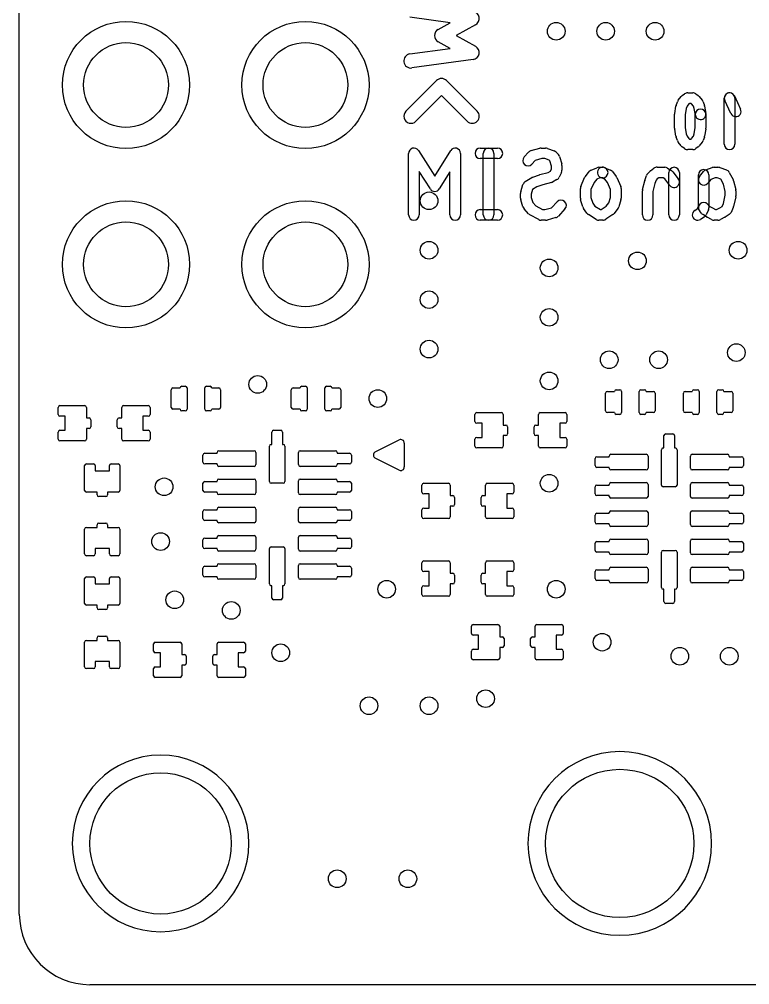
# Model space of a CAD drawing. Extents: x 0 to 45, y 0 to 50.
# Drawn here: x 0 to 10.34, y 0 to 13.67 of the extents above; entities that cross this region are included whole.
import ezdxf

# ---------------------------------------------------------------- set-up
doc = ezdxf.new("R2010")
doc.units = 0
for name, color, linetype in [('HOLE_1-6', 7, 'CONTINUOUS'), ('OUTLINE', 7, 'CONTINUOUS'), ('Resist-B', 7, 'CONTINUOUS'), ('Symbol-B', 7, 'CONTINUOUS')]:
    doc.layers.add(name, color=color, linetype=linetype)

msp = doc.modelspace()

# ---------------------------------------------------------------- linework, layer by layer
at = {"layer": 'HOLE_1-6'}
for centre, radius in [((7.6, 13.5), 0.125), ((8.3, 13.5), 0.125), ((9, 13.5), 0.125), ((1.51, 12.74), 0.6), ((4.05, 12.74), 0.6), ((5.8, 11.1), 0.125), ((1.51, 10.2), 0.6), ((4.05, 10.2), 0.6), ((5.8, 10.4), 0.125), ((10.175, 10.4), 0.125), ((7.5, 10.15), 0.125), ((8.75, 10.25), 0.125), ((5.8, 9.7), 0.125), ((7.5, 9.45), 0.125), ((5.8, 9), 0.125), ((10.15, 8.95), 0.125), ((8.35, 8.85), 0.125), ((9.05, 8.85), 0.125), ((3.375, 8.5), 0.125), ((7.5, 8.55), 0.125), ((5.075, 8.3), 0.125), ((2.05, 7.05), 0.125), ((7.5, 7.1), 0.125), ((2, 6.275), 0.125), ((5.2, 5.6), 0.125), ((7.6, 5.6), 0.125), ((2.2, 5.45), 0.125), ((3, 5.3), 0.125), ((8.25, 4.85), 0.125), ((3.7, 4.7), 0.125), ((9.35, 4.65), 0.125), ((10.05, 4.65), 0.125), ((6.6, 4.05), 0.125), ((4.95, 3.95), 0.125), ((5.8, 3.95), 0.125), ((8.5, 2), 1.05), ((2, 2), 1), ((4.5, 1.5), 0.125), ((5.5, 1.5), 0.125)]:
    msp.add_circle(centre, radius, dxfattribs=at)
at = {"layer": 'OUTLINE'}
for p, q in [((0, 1), (0, 49)), ((44, 0), (1, 0))]:
    msp.add_line(p, q, dxfattribs=at)
msp.add_arc((1, 1), 1, 180, -90, dxfattribs=at)
at = {"layer": 'Resist-B'}
for p, q in [((2.15, 8.175), (2.15, 8.425)), ((2.175, 8.45), (2.275, 8.45)), ((2.3, 8.475), (2.35, 8.475)), ((2.375, 8.45), (2.375, 8.15)), ((2.625, 8.15), (2.625, 8.45)), ((2.65, 8.475), (2.7, 8.475)), ((2.725, 8.45), (2.825, 8.45)), ((2.85, 8.425), (2.85, 8.175)), ((3.85, 8.175), (3.85, 8.425)), ((3.875, 8.45), (3.975, 8.45)), ((4, 8.475), (4.05, 8.475)), ((4.075, 8.45), (4.075, 8.15)), ((4.325, 8.15), (4.325, 8.45)), ((4.35, 8.475), (4.4, 8.475)), ((4.425, 8.45), (4.525, 8.45)), ((4.55, 8.425), (4.55, 8.175)), ((8.3, 8.125), (8.3, 8.375)), ((8.325, 8.4), (8.425, 8.4)), ((8.45, 8.425), (8.5, 8.425)), ((8.525, 8.4), (8.525, 8.1)), ((8.775, 8.1), (8.775, 8.4)), ((8.8, 8.425), (8.85, 8.425)), ((8.875, 8.4), (8.975, 8.4)), ((9, 8.375), (9, 8.125)), ((9.4, 8.125), (9.4, 8.375)), ((9.425, 8.4), (9.525, 8.4)), ((9.55, 8.425), (9.6, 8.425)), ((9.625, 8.4), (9.625, 8.1)), ((9.875, 8.1), (9.875, 8.4)), ((9.9, 8.425), (9.95, 8.425)), ((9.975, 8.4), (10.075, 8.4)), ((10.1, 8.375), (10.1, 8.125)), ((0.55, 8.075), (0.55, 8.175)), ((0.575, 8.2), (0.925, 8.2)), ((0.95, 8.175), (0.95, 8.025)), ((1.45, 8.025), (1.45, 8.175)), ((1.475, 8.2), (1.825, 8.2)), ((1.85, 8.175), (1.85, 8.075)), ((2.275, 8.15), (2.175, 8.15)), ((2.35, 8.125), (2.3, 8.125)), ((2.7, 8.125), (2.65, 8.125)), ((2.825, 8.15), (2.725, 8.15)), ((3.975, 8.15), (3.875, 8.15)), ((4.05, 8.125), (4, 8.125)), ((4.4, 8.125), (4.35, 8.125)), ((4.525, 8.15), (4.425, 8.15)), ((6.45, 7.975), (6.45, 8.075)), ((6.475, 8.1), (6.825, 8.1)), ((6.85, 8.075), (6.85, 7.925)), ((7.35, 7.925), (7.35, 8.075)), ((7.375, 8.1), (7.725, 8.1)), ((7.75, 8.075), (7.75, 7.975)), ((8.425, 8.1), (8.325, 8.1)), ((8.5, 8.075), (8.45, 8.075)), ((8.85, 8.075), (8.8, 8.075)), ((8.975, 8.1), (8.875, 8.1)), ((9.525, 8.1), (9.425, 8.1)), ((9.6, 8.075), (9.55, 8.075)), ((9.95, 8.075), (9.9, 8.075)), ((10.075, 8.1), (9.975, 8.1)), ((0.65, 8.05), (0.575, 8.05)), ((0.65, 7.85), (0.65, 8.05)), ((0.95, 8.025), (0.9875, 8.025)), ((1.0125, 8), (1.0125, 7.9)), ((1.3875, 7.9), (1.3875, 8)), ((1.4125, 8.025), (1.45, 8.025)), ((1.825, 8.05), (1.75, 8.05)), ((1.75, 8.05), (1.75, 7.85)), ((6.55, 7.95), (6.475, 7.95)), ((6.55, 7.75), (6.55, 7.95)), ((7.725, 7.95), (7.65, 7.95)), ((7.65, 7.95), (7.65, 7.75)), ((0.55, 7.725), (0.55, 7.825)), ((0.575, 7.85), (0.65, 7.85)), ((0.9875, 7.875), (0.95, 7.875)), ((0.95, 7.875), (0.95, 7.725)), ((1.45, 7.875), (1.4125, 7.875)), ((1.45, 7.725), (1.45, 7.875)), ((1.75, 7.85), (1.825, 7.85)), ((1.85, 7.825), (1.85, 7.725)), ((3.575, 7.65), (3.575, 7.825)), ((3.6, 7.85), (3.7, 7.85)), ((3.725, 7.825), (3.725, 7.65)), ((6.85, 7.925), (6.8875, 7.925)), ((6.9125, 7.9), (6.9125, 7.8)), ((7.2875, 7.8), (7.2875, 7.9)), ((7.3125, 7.925), (7.35, 7.925)), ((9.15, 7.8), (9.25, 7.8)), ((0.925, 7.7), (0.575, 7.7)), ((1.825, 7.7), (1.475, 7.7)), ((6.45, 7.625), (6.45, 7.725)), ((6.475, 7.75), (6.55, 7.75)), ((6.8875, 7.775), (6.85, 7.775)), ((6.85, 7.775), (6.85, 7.625)), ((7.35, 7.775), (7.3125, 7.775)), ((7.35, 7.625), (7.35, 7.775)), ((7.65, 7.75), (7.725, 7.75)), ((7.75, 7.725), (7.75, 7.625)), ((9.125, 7.6), (9.125, 7.775)), ((9.275, 7.775), (9.275, 7.6)), ((2.625, 7.525), (2.8, 7.525)), ((2.8, 7.525), (2.8, 7.535)), ((2.825, 7.56), (3.325, 7.56)), ((3.35, 7.535), (3.35, 7.365)), ((3.54, 7.125), (3.54, 7.625)), ((3.565, 7.65), (3.575, 7.65)), ((3.725, 7.65), (3.735, 7.65)), ((3.76, 7.625), (3.76, 7.125)), ((3.95, 7.365), (3.95, 7.535)), ((3.975, 7.56), (4.475, 7.56)), ((4.5, 7.535), (4.5, 7.525)), ((4.5, 7.525), (4.675, 7.525)), ((6.825, 7.6), (6.475, 7.6)), ((7.725, 7.6), (7.375, 7.6)), ((9.09, 7.075), (9.09, 7.575)), ((9.115, 7.6), (9.125, 7.6)), ((9.275, 7.6), (9.285, 7.6)), ((9.31, 7.575), (9.31, 7.075)), ((2.6, 7.4), (2.6, 7.5)), ((4.7, 7.5), (4.7, 7.4)), ((8.15, 7.35), (8.15, 7.45)), ((8.175, 7.475), (8.35, 7.475)), ((8.35, 7.475), (8.35, 7.485)), ((8.375, 7.51), (8.875, 7.51)), ((8.9, 7.485), (8.9, 7.315)), ((9.5, 7.315), (9.5, 7.485)), ((9.525, 7.51), (10.025, 7.51)), ((10.05, 7.485), (10.05, 7.475)), ((10.05, 7.475), (10.225, 7.475)), ((10.25, 7.45), (10.25, 7.35)), ((0.925, 7), (0.925, 7.35)), ((0.95, 7.375), (1.05, 7.375)), ((1.075, 7.35), (1.075, 7.275)), ((1.075, 7.275), (1.275, 7.275)), ((1.275, 7.275), (1.275, 7.35)), ((1.3, 7.375), (1.4, 7.375)), ((1.425, 7.35), (1.425, 7)), ((2.8, 7.375), (2.625, 7.375)), ((2.8, 7.365), (2.8, 7.375)), ((3.325, 7.34), (2.825, 7.34)), ((4.475, 7.34), (3.975, 7.34)), ((4.675, 7.375), (4.5, 7.375)), ((4.5, 7.375), (4.5, 7.365)), ((8.35, 7.325), (8.175, 7.325)), ((8.35, 7.315), (8.35, 7.325)), ((8.875, 7.29), (8.375, 7.29)), ((10.025, 7.29), (9.525, 7.29)), ((10.225, 7.325), (10.05, 7.325)), ((10.05, 7.325), (10.05, 7.315)), ((2.625, 7.125), (2.8, 7.125)), ((2.8, 7.125), (2.8, 7.135)), ((2.825, 7.16), (3.325, 7.16)), ((3.35, 7.135), (3.35, 6.965)), ((3.95, 6.965), (3.95, 7.135)), ((3.975, 7.16), (4.475, 7.16)), ((4.5, 7.135), (4.5, 7.125)), ((4.5, 7.125), (4.675, 7.125)), ((8.375, 7.11), (8.875, 7.11)), ((9.525, 7.11), (10.025, 7.11)), ((1.1, 6.975), (0.95, 6.975)), ((1.1, 6.9375), (1.1, 6.975)), ((1.25, 6.975), (1.25, 6.9375)), ((1.4, 6.975), (1.25, 6.975)), ((2.6, 7), (2.6, 7.1)), ((2.8, 6.975), (2.625, 6.975)), ((2.8, 6.965), (2.8, 6.975)), ((3.735, 7.1), (3.565, 7.1)), ((4.675, 6.975), (4.5, 6.975)), ((4.5, 6.975), (4.5, 6.965)), ((4.7, 7.1), (4.7, 7)), ((5.7, 6.975), (5.7, 7.075)), ((5.725, 7.1), (6.075, 7.1)), ((6.1, 7.075), (6.1, 6.925)), ((6.6, 6.925), (6.6, 7.075)), ((6.625, 7.1), (6.975, 7.1)), ((7, 7.075), (7, 6.975)), ((8.15, 6.95), (8.15, 7.05)), ((8.175, 7.075), (8.35, 7.075)), ((8.35, 7.075), (8.35, 7.085)), ((8.9, 7.085), (8.9, 6.915)), ((9.285, 7.05), (9.115, 7.05)), ((9.5, 6.915), (9.5, 7.085)), ((10.05, 7.085), (10.05, 7.075)), ((10.05, 7.075), (10.225, 7.075)), ((10.25, 7.05), (10.25, 6.95)), ((1.225, 6.9125), (1.125, 6.9125)), ((3.325, 6.94), (2.825, 6.94)), ((4.475, 6.94), (3.975, 6.94)), ((5.8, 6.95), (5.725, 6.95)), ((5.8, 6.75), (5.8, 6.95)), ((6.1, 6.925), (6.1375, 6.925)), ((6.1625, 6.9), (6.1625, 6.8)), ((6.5375, 6.8), (6.5375, 6.9)), ((6.5625, 6.925), (6.6, 6.925)), ((6.975, 6.95), (6.9, 6.95)), ((6.9, 6.95), (6.9, 6.75)), ((8.35, 6.925), (8.175, 6.925)), ((8.35, 6.915), (8.35, 6.925)), ((8.875, 6.89), (8.375, 6.89)), ((10.025, 6.89), (9.525, 6.89)), ((10.225, 6.925), (10.05, 6.925)), ((10.05, 6.925), (10.05, 6.915)), ((2.6, 6.6), (2.6, 6.7)), ((2.625, 6.725), (2.8, 6.725)), ((2.8, 6.725), (2.8, 6.735)), ((2.825, 6.76), (3.325, 6.76)), ((3.35, 6.735), (3.35, 6.565)), ((3.95, 6.565), (3.95, 6.735)), ((3.975, 6.76), (4.475, 6.76)), ((4.5, 6.735), (4.5, 6.725)), ((4.5, 6.725), (4.675, 6.725)), ((4.7, 6.7), (4.7, 6.6)), ((5.7, 6.625), (5.7, 6.725)), ((5.725, 6.75), (5.8, 6.75)), ((6.1375, 6.775), (6.1, 6.775)), ((6.1, 6.775), (6.1, 6.625)), ((6.6, 6.775), (6.5625, 6.775)), ((6.6, 6.625), (6.6, 6.775)), ((6.9, 6.75), (6.975, 6.75)), ((7, 6.725), (7, 6.625)), ((8.375, 6.71), (8.875, 6.71)), ((9.525, 6.71), (10.025, 6.71)), ((2.8, 6.575), (2.625, 6.575)), ((2.8, 6.565), (2.8, 6.575)), ((4.675, 6.575), (4.5, 6.575)), ((4.5, 6.575), (4.5, 6.565)), ((6.075, 6.6), (5.725, 6.6)), ((6.975, 6.6), (6.625, 6.6)), ((8.15, 6.55), (8.15, 6.65)), ((8.175, 6.675), (8.35, 6.675)), ((8.35, 6.675), (8.35, 6.685)), ((8.9, 6.685), (8.9, 6.515)), ((9.5, 6.515), (9.5, 6.685)), ((10.05, 6.685), (10.05, 6.675)), ((10.05, 6.675), (10.225, 6.675)), ((10.25, 6.65), (10.25, 6.55)), ((0.925, 6.1), (0.925, 6.45)), ((0.95, 6.475), (1.1, 6.475)), ((1.1, 6.475), (1.1, 6.5125)), ((1.125, 6.5375), (1.225, 6.5375)), ((1.25, 6.5125), (1.25, 6.475)), ((1.25, 6.475), (1.4, 6.475)), ((1.425, 6.45), (1.425, 6.1)), ((3.325, 6.54), (2.825, 6.54)), ((4.475, 6.54), (3.975, 6.54)), ((8.35, 6.525), (8.175, 6.525)), ((8.35, 6.515), (8.35, 6.525)), ((8.875, 6.49), (8.375, 6.49)), ((10.025, 6.49), (9.525, 6.49)), ((10.225, 6.525), (10.05, 6.525)), ((10.05, 6.525), (10.05, 6.515)), ((2.6, 6.2), (2.6, 6.3)), ((2.625, 6.325), (2.8, 6.325)), ((2.8, 6.325), (2.8, 6.335)), ((2.825, 6.36), (3.325, 6.36)), ((3.35, 6.335), (3.35, 6.165)), ((3.95, 6.165), (3.95, 6.335)), ((3.975, 6.36), (4.475, 6.36)), ((4.5, 6.335), (4.5, 6.325)), ((4.5, 6.325), (4.675, 6.325)), ((4.7, 6.3), (4.7, 6.2)), ((8.375, 6.31), (8.875, 6.31)), ((9.525, 6.31), (10.025, 6.31)), ((1.275, 6.175), (1.075, 6.175)), ((1.075, 6.175), (1.075, 6.1)), ((1.275, 6.1), (1.275, 6.175)), ((2.8, 6.175), (2.625, 6.175)), ((2.8, 6.165), (2.8, 6.175)), ((3.54, 5.675), (3.54, 6.175)), ((3.565, 6.2), (3.735, 6.2)), ((3.76, 6.175), (3.76, 5.675)), ((4.675, 6.175), (4.5, 6.175)), ((4.5, 6.175), (4.5, 6.165)), ((8.15, 6.15), (8.15, 6.25)), ((8.175, 6.275), (8.35, 6.275)), ((8.35, 6.275), (8.35, 6.285)), ((8.9, 6.285), (8.9, 6.115)), ((9.5, 6.115), (9.5, 6.285)), ((10.05, 6.285), (10.05, 6.275)), ((10.05, 6.275), (10.225, 6.275)), ((10.25, 6.25), (10.25, 6.15)), ((1.05, 6.075), (0.95, 6.075)), ((1.4, 6.075), (1.3, 6.075)), ((3.325, 6.14), (2.825, 6.14)), ((4.475, 6.14), (3.975, 6.14)), ((8.35, 6.125), (8.175, 6.125)), ((8.35, 6.115), (8.35, 6.125)), ((8.875, 6.09), (8.375, 6.09)), ((9.09, 5.625), (9.09, 6.125)), ((9.115, 6.15), (9.285, 6.15)), ((9.31, 6.125), (9.31, 5.625)), ((10.025, 6.09), (9.525, 6.09)), ((10.225, 6.125), (10.05, 6.125)), ((10.05, 6.125), (10.05, 6.115)), ((2.6, 5.8), (2.6, 5.9)), ((2.625, 5.925), (2.8, 5.925)), ((2.8, 5.925), (2.8, 5.935)), ((2.825, 5.96), (3.325, 5.96)), ((3.35, 5.935), (3.35, 5.765)), ((3.95, 5.765), (3.95, 5.935)), ((3.975, 5.96), (4.475, 5.96)), ((4.5, 5.935), (4.5, 5.925)), ((4.5, 5.925), (4.675, 5.925)), ((4.7, 5.9), (4.7, 5.8)), ((5.7, 5.875), (5.7, 5.975)), ((5.725, 6), (6.075, 6)), ((6.1, 5.975), (6.1, 5.825)), ((6.6, 5.825), (6.6, 5.975)), ((6.625, 6), (6.975, 6)), ((7, 5.975), (7, 5.875)), ((8.35, 5.875), (8.35, 5.885)), ((8.375, 5.91), (8.875, 5.91)), ((8.9, 5.885), (8.9, 5.715)), ((9.5, 5.715), (9.5, 5.885)), ((9.525, 5.91), (10.025, 5.91)), ((10.05, 5.885), (10.05, 5.875)), ((0.925, 5.4), (0.925, 5.75)), ((0.95, 5.775), (1.05, 5.775)), ((1.075, 5.75), (1.075, 5.675)), ((1.275, 5.675), (1.275, 5.75)), ((1.3, 5.775), (1.4, 5.775)), ((1.425, 5.75), (1.425, 5.4)), ((2.8, 5.775), (2.625, 5.775)), ((2.8, 5.765), (2.8, 5.775)), ((4.675, 5.775), (4.5, 5.775)), ((4.5, 5.775), (4.5, 5.765)), ((5.8, 5.85), (5.725, 5.85)), ((5.8, 5.65), (5.8, 5.85)), ((6.1, 5.825), (6.1375, 5.825)), ((6.1625, 5.8), (6.1625, 5.7)), ((6.5375, 5.7), (6.5375, 5.8)), ((6.5625, 5.825), (6.6, 5.825)), ((6.975, 5.85), (6.9, 5.85)), ((6.9, 5.85), (6.9, 5.65)), ((8.15, 5.75), (8.15, 5.85)), ((8.175, 5.875), (8.35, 5.875)), ((10.05, 5.875), (10.225, 5.875)), ((10.25, 5.85), (10.25, 5.75)), ((1.075, 5.675), (1.275, 5.675)), ((3.325, 5.74), (2.825, 5.74)), ((3.575, 5.65), (3.565, 5.65)), ((3.575, 5.475), (3.575, 5.65)), ((3.725, 5.65), (3.725, 5.475)), ((3.735, 5.65), (3.725, 5.65)), ((4.475, 5.74), (3.975, 5.74)), ((5.7, 5.525), (5.7, 5.625)), ((5.725, 5.65), (5.8, 5.65)), ((6.1375, 5.675), (6.1, 5.675)), ((6.1, 5.675), (6.1, 5.525)), ((6.6, 5.675), (6.5625, 5.675)), ((6.6, 5.525), (6.6, 5.675)), ((6.9, 5.65), (6.975, 5.65)), ((7, 5.625), (7, 5.525)), ((8.35, 5.725), (8.175, 5.725)), ((8.35, 5.715), (8.35, 5.725)), ((8.875, 5.69), (8.375, 5.69)), ((10.025, 5.69), (9.525, 5.69)), ((10.225, 5.725), (10.05, 5.725)), ((10.05, 5.725), (10.05, 5.715)), ((6.075, 5.5), (5.725, 5.5)), ((6.975, 5.5), (6.625, 5.5)), ((9.125, 5.6), (9.115, 5.6)), ((9.125, 5.425), (9.125, 5.6)), ((9.275, 5.6), (9.275, 5.425)), ((9.285, 5.6), (9.275, 5.6)), ((1.1, 5.375), (0.95, 5.375)), ((1.1, 5.3375), (1.1, 5.375)), ((1.25, 5.375), (1.25, 5.3375)), ((1.4, 5.375), (1.25, 5.375)), ((3.7, 5.45), (3.6, 5.45)), ((9.25, 5.4), (9.15, 5.4)), ((1.225, 5.3125), (1.125, 5.3125)), ((6.4, 4.975), (6.4, 5.075)), ((6.425, 5.1), (6.775, 5.1)), ((6.8, 5.075), (6.8, 4.925)), ((7.3, 4.925), (7.3, 5.075)), ((7.325, 5.1), (7.675, 5.1)), ((7.7, 5.075), (7.7, 4.975)), ((1.125, 4.9375), (1.225, 4.9375)), ((6.5, 4.95), (6.425, 4.95)), ((6.5, 4.75), (6.5, 4.95)), ((6.8, 4.925), (6.8375, 4.925)), ((7.2625, 4.925), (7.3, 4.925)), ((7.675, 4.95), (7.6, 4.95)), ((7.6, 4.95), (7.6, 4.75)), ((0.925, 4.5), (0.925, 4.85)), ((0.95, 4.875), (1.1, 4.875)), ((1.1, 4.875), (1.1, 4.9125)), ((1.25, 4.9125), (1.25, 4.875)), ((1.25, 4.875), (1.4, 4.875)), ((1.425, 4.85), (1.425, 4.5)), ((1.9, 4.725), (1.9, 4.825)), ((1.925, 4.85), (2.275, 4.85)), ((2.3, 4.825), (2.3, 4.675)), ((2.8, 4.675), (2.8, 4.825)), ((2.825, 4.85), (3.175, 4.85)), ((3.2, 4.825), (3.2, 4.725)), ((6.8625, 4.9), (6.8625, 4.8)), ((7.2375, 4.8), (7.2375, 4.9)), ((2, 4.7), (1.925, 4.7)), ((2, 4.5), (2, 4.7)), ((2.3, 4.675), (2.3375, 4.675)), ((2.3625, 4.65), (2.3625, 4.55)), ((2.7375, 4.55), (2.7375, 4.65)), ((2.7625, 4.675), (2.8, 4.675)), ((3.175, 4.7), (3.1, 4.7)), ((3.1, 4.7), (3.1, 4.5)), ((6.4, 4.625), (6.4, 4.725)), ((6.425, 4.75), (6.5, 4.75)), ((6.8375, 4.775), (6.8, 4.775)), ((6.8, 4.775), (6.8, 4.625)), ((7.3, 4.775), (7.2625, 4.775)), ((7.3, 4.625), (7.3, 4.775)), ((7.6, 4.75), (7.675, 4.75)), ((7.7, 4.725), (7.7, 4.625)), ((1.275, 4.575), (1.075, 4.575)), ((1.075, 4.575), (1.075, 4.5)), ((1.275, 4.5), (1.275, 4.575)), ((2.3375, 4.525), (2.3, 4.525)), ((2.3, 4.525), (2.3, 4.375)), ((2.8, 4.525), (2.7625, 4.525)), ((2.8, 4.375), (2.8, 4.525)), ((6.775, 4.6), (6.425, 4.6)), ((7.675, 4.6), (7.325, 4.6)), ((1.05, 4.475), (0.95, 4.475)), ((1.4, 4.475), (1.3, 4.475)), ((1.9, 4.375), (1.9, 4.475)), ((1.925, 4.5), (2, 4.5)), ((3.1, 4.5), (3.175, 4.5)), ((3.2, 4.475), (3.2, 4.375)), ((2.275, 4.35), (1.925, 4.35)), ((3.175, 4.35), (2.825, 4.35))]:
    msp.add_line(p, q, dxfattribs=at)
for centre in [(1.51, 12.74), (4.05, 12.74), (1.51, 10.2), (4.05, 10.2)]:
    msp.add_circle(centre, 0.9, dxfattribs=at)
for centre, radius, start, end in [((2.175, 8.425), 0.025, 90, 180), ((2.3, 8.45), 0.025, 90, 180), ((2.35, 8.45), 0.025, 0, 90), ((2.65, 8.45), 0.025, 90, 180), ((2.7, 8.45), 0.025, 0, 90), ((2.825, 8.425), 0.025, 0, 90), ((3.875, 8.425), 0.025, 90, 180), ((4, 8.45), 0.025, 90, 180), ((4.05, 8.45), 0.025, 0, 90), ((4.35, 8.45), 0.025, 90, 180), ((4.4, 8.45), 0.025, 0, 90), ((4.525, 8.425), 0.025, 0, 90), ((8.325, 8.375), 0.025, 90, 180), ((8.45, 8.4), 0.025, 90, 180), ((8.5, 8.4), 0.025, 0, 90), ((8.8, 8.4), 0.025, 90, 180), ((8.85, 8.4), 0.025, 0, 90), ((8.975, 8.375), 0.025, 0, 90), ((9.425, 8.375), 0.025, 90, 180), ((9.55, 8.4), 0.025, 90, 180), ((9.6, 8.4), 0.025, 0, 90), ((9.9, 8.4), 0.025, 90, 180), ((9.95, 8.4), 0.025, 0, 90), ((10.075, 8.375), 0.025, 0, 90), ((0.575, 8.175), 0.025, 90, 180), ((0.575, 8.075), 0.025, 180, -90), ((0.925, 8.175), 0.025, 0, 90), ((1.475, 8.175), 0.025, 90, 180), ((1.825, 8.175), 0.025, 0, 90), ((1.825, 8.075), 0.025, -90, 0), ((2.175, 8.175), 0.025, 180, -90), ((2.3, 8.15), 0.025, 180, -90), ((2.35, 8.15), 0.025, -90, 0), ((2.65, 8.15), 0.025, 180, -90), ((2.7, 8.15), 0.025, -90, 0), ((2.825, 8.175), 0.025, -90, 0), ((3.875, 8.175), 0.025, 180, -90), ((4, 8.15), 0.025, 180, -90), ((4.05, 8.15), 0.025, -90, 0), ((4.35, 8.15), 0.025, 180, -90), ((4.4, 8.15), 0.025, -90, 0), ((4.525, 8.175), 0.025, -90, 0), ((6.475, 8.075), 0.025, 90, 180), ((6.825, 8.075), 0.025, 0, 90), ((7.375, 8.075), 0.025, 90, 180), ((7.725, 8.075), 0.025, 0, 90), ((8.325, 8.125), 0.025, 180, -90), ((8.45, 8.1), 0.025, 180, -90), ((8.5, 8.1), 0.025, -90, 0), ((8.8, 8.1), 0.025, 180, -90), ((8.85, 8.1), 0.025, -90, 0), ((8.975, 8.125), 0.025, -90, 0), ((9.425, 8.125), 0.025, 180, -90), ((9.55, 8.1), 0.025, 180, -90), ((9.6, 8.1), 0.025, -90, 0), ((9.9, 8.1), 0.025, 180, -90), ((9.95, 8.1), 0.025, -90, 0), ((10.075, 8.125), 0.025, -90, 0), ((0.9875, 8), 0.025, 0, 90), ((1.4125, 8), 0.025, 90, 180), ((6.475, 7.975), 0.025, 180, -90), ((7.725, 7.975), 0.025, -90, 0), ((0.575, 7.825), 0.025, 90, 180), ((0.9875, 7.9), 0.025, -90, 0), ((1.4125, 7.9), 0.025, 180, -90), ((1.825, 7.825), 0.025, 0, 90), ((3.6, 7.825), 0.025, 90, 180), ((3.7, 7.825), 0.025, 0, 90), ((6.8875, 7.9), 0.025, 0, 90), ((6.8875, 7.8), 0.025, -90, 0), ((7.3125, 7.9), 0.025, 90, 180), ((7.3125, 7.8), 0.025, 180, -90), ((9.15, 7.775), 0.025, 90, 180), ((9.25, 7.775), 0.025, 0, 90), ((0.575, 7.725), 0.025, 180, -90), ((0.925, 7.725), 0.025, -90, 0), ((1.475, 7.725), 0.025, 180, -90), ((1.825, 7.725), 0.025, -90, 0), ((6.475, 7.725), 0.025, 90, 180), ((7.725, 7.725), 0.025, 0, 90), ((2.625, 7.5), 0.025, 90, 180), ((2.825, 7.535), 0.025, 90, 180), ((3.325, 7.535), 0.025, 0, 90), ((3.565, 7.625), 0.025, 90, 180), ((3.735, 7.625), 0.025, 0, 90), ((3.975, 7.535), 0.025, 90, 180), ((4.475, 7.535), 0.025, 0, 90), ((4.675, 7.5), 0.025, 0, 90), ((6.475, 7.625), 0.025, 180, -90), ((6.825, 7.625), 0.025, -90, 0), ((7.375, 7.625), 0.025, 180, -90), ((7.725, 7.625), 0.025, -90, 0), ((9.115, 7.575), 0.025, 90, 180), ((9.285, 7.575), 0.025, 0, 90), ((2.625, 7.4), 0.025, 180, -90), ((4.675, 7.4), 0.025, -90, 0), ((8.175, 7.45), 0.025, 90, 180), ((8.375, 7.485), 0.025, 90, 180), ((8.875, 7.485), 0.025, 0, 90), ((9.525, 7.485), 0.025, 90, 180), ((10.025, 7.485), 0.025, 0, 90), ((10.225, 7.45), 0.025, 0, 90), ((0.95, 7.35), 0.025, 90, 180), ((1.05, 7.35), 0.025, 0, 90), ((1.3, 7.35), 0.025, 90, 180), ((1.4, 7.35), 0.025, 0, 90), ((2.825, 7.365), 0.025, 180, -90), ((3.325, 7.365), 0.025, -90, 0), ((3.975, 7.365), 0.025, 180, -90), ((4.475, 7.365), 0.025, -90, 0), ((8.175, 7.35), 0.025, 180, -90), ((8.375, 7.315), 0.025, 180, -90), ((8.875, 7.315), 0.025, -90, 0), ((9.525, 7.315), 0.025, 180, -90), ((10.025, 7.315), 0.025, -90, 0), ((10.225, 7.35), 0.025, -90, 0), ((2.625, 7.1), 0.025, 90, 180), ((2.825, 7.135), 0.025, 90, 180), ((3.325, 7.135), 0.025, 0, 90), ((3.565, 7.125), 0.025, 180, -90), ((3.735, 7.125), 0.025, -90, 0), ((3.975, 7.135), 0.025, 90, 180), ((4.475, 7.135), 0.025, 0, 90), ((4.675, 7.1), 0.025, 0, 90), ((8.375, 7.085), 0.025, 90, 180), ((8.875, 7.085), 0.025, 0, 90), ((9.525, 7.085), 0.025, 90, 180), ((10.025, 7.085), 0.025, 0, 90), ((0.95, 7), 0.025, 180, -90), ((1.4, 7), 0.025, -90, 0), ((2.625, 7), 0.025, 180, -90), ((4.675, 7), 0.025, -90, 0), ((5.725, 7.075), 0.025, 90, 180), ((5.725, 6.975), 0.025, 180, -90), ((6.075, 7.075), 0.025, 0, 90), ((6.625, 7.075), 0.025, 90, 180), ((6.975, 7.075), 0.025, 0, 90), ((6.975, 6.975), 0.025, -90, 0), ((8.175, 7.05), 0.025, 90, 180), ((9.115, 7.075), 0.025, 180, -90), ((9.285, 7.075), 0.025, -90, 0), ((10.225, 7.05), 0.025, 0, 90), ((1.125, 6.9375), 0.025, 180, -90), ((1.225, 6.9375), 0.025, -90, 0), ((2.825, 6.965), 0.025, 180, -90), ((3.325, 6.965), 0.025, -90, 0), ((3.975, 6.965), 0.025, 180, -90), ((4.475, 6.965), 0.025, -90, 0), ((6.1375, 6.9), 0.025, 0, 90), ((6.5625, 6.9), 0.025, 90, 180), ((8.175, 6.95), 0.025, 180, -90), ((8.375, 6.915), 0.025, 180, -90), ((8.875, 6.915), 0.025, -90, 0), ((9.525, 6.915), 0.025, 180, -90), ((10.025, 6.915), 0.025, -90, 0), ((10.225, 6.95), 0.025, -90, 0), ((2.625, 6.7), 0.025, 90, 180), ((2.825, 6.735), 0.025, 90, 180), ((3.325, 6.735), 0.025, 0, 90), ((3.975, 6.735), 0.025, 90, 180), ((4.475, 6.735), 0.025, 0, 90), ((4.675, 6.7), 0.025, 0, 90), ((5.725, 6.725), 0.025, 90, 180), ((6.1375, 6.8), 0.025, -90, 0), ((6.5625, 6.8), 0.025, 180, -90), ((6.975, 6.725), 0.025, 0, 90), ((8.375, 6.685), 0.025, 90, 180), ((8.875, 6.685), 0.025, 0, 90), ((9.525, 6.685), 0.025, 90, 180), ((10.025, 6.685), 0.025, 0, 90), ((2.625, 6.6), 0.025, 180, -90), ((2.825, 6.565), 0.025, 180, -90), ((3.325, 6.565), 0.025, -90, 0), ((3.975, 6.565), 0.025, 180, -90), ((4.475, 6.565), 0.025, -90, 0), ((4.675, 6.6), 0.025, -90, 0), ((5.725, 6.625), 0.025, 180, -90), ((6.075, 6.625), 0.025, -90, 0), ((6.625, 6.625), 0.025, 180, -90), ((6.975, 6.625), 0.025, -90, 0), ((8.175, 6.65), 0.025, 90, 180), ((10.225, 6.65), 0.025, 0, 90), ((0.95, 6.45), 0.025, 90, 180), ((1.125, 6.5125), 0.025, 90, 180), ((1.225, 6.5125), 0.025, 0, 90), ((1.4, 6.45), 0.025, 0, 90), ((8.175, 6.55), 0.025, 180, -90), ((8.375, 6.515), 0.025, 180, -90), ((8.875, 6.515), 0.025, -90, 0), ((9.525, 6.515), 0.025, 180, -90), ((10.025, 6.515), 0.025, -90, 0), ((10.225, 6.55), 0.025, -90, 0), ((2.625, 6.3), 0.025, 90, 180), ((2.825, 6.335), 0.025, 90, 180), ((3.325, 6.335), 0.025, 0, 90), ((3.975, 6.335), 0.025, 90, 180), ((4.475, 6.335), 0.025, 0, 90), ((4.675, 6.3), 0.025, 0, 90), ((8.375, 6.285), 0.025, 90, 180), ((8.875, 6.285), 0.025, 0, 90), ((9.525, 6.285), 0.025, 90, 180), ((10.025, 6.285), 0.025, 0, 90), ((2.625, 6.2), 0.025, 180, -90), ((2.825, 6.165), 0.025, 180, -90), ((3.325, 6.165), 0.025, -90, 0), ((3.565, 6.175), 0.025, 90, 180), ((3.735, 6.175), 0.025, 0, 90), ((3.975, 6.165), 0.025, 180, -90), ((4.475, 6.165), 0.025, -90, 0), ((4.675, 6.2), 0.025, -90, 0), ((8.175, 6.25), 0.025, 90, 180), ((10.225, 6.25), 0.025, 0, 90), ((0.95, 6.1), 0.025, 180, -90), ((1.05, 6.1), 0.025, -90, 0), ((1.3, 6.1), 0.025, 180, -90), ((1.4, 6.1), 0.025, -90, 0), ((8.175, 6.15), 0.025, 180, -90), ((8.375, 6.115), 0.025, 180, -90), ((8.875, 6.115), 0.025, -90, 0), ((9.115, 6.125), 0.025, 90, 180), ((9.285, 6.125), 0.025, 0, 90), ((9.525, 6.115), 0.025, 180, -90), ((10.025, 6.115), 0.025, -90, 0), ((10.225, 6.15), 0.025, -90, 0), ((2.625, 5.9), 0.025, 90, 180), ((2.825, 5.935), 0.025, 90, 180), ((3.325, 5.935), 0.025, 0, 90), ((3.975, 5.935), 0.025, 90, 180), ((4.475, 5.935), 0.025, 0, 90), ((4.675, 5.9), 0.025, 0, 90), ((5.725, 5.975), 0.025, 90, 180), ((6.075, 5.975), 0.025, 0, 90), ((6.625, 5.975), 0.025, 90, 180), ((6.975, 5.975), 0.025, 0, 90), ((8.375, 5.885), 0.025, 90, 180), ((8.875, 5.885), 0.025, 0, 90), ((9.525, 5.885), 0.025, 90, 180), ((10.025, 5.885), 0.025, 0, 90), ((0.95, 5.75), 0.025, 90, 180), ((1.05, 5.75), 0.025, 0, 90), ((1.3, 5.75), 0.025, 90, 180), ((1.4, 5.75), 0.025, 0, 90), ((2.625, 5.8), 0.025, 180, -90), ((2.825, 5.765), 0.025, 180, -90), ((3.325, 5.765), 0.025, -90, 0), ((3.975, 5.765), 0.025, 180, -90), ((4.475, 5.765), 0.025, -90, 0), ((4.675, 5.8), 0.025, -90, 0), ((5.725, 5.875), 0.025, 180, -90), ((6.1375, 5.8), 0.025, 0, 90), ((6.5625, 5.8), 0.025, 90, 180), ((6.975, 5.875), 0.025, -90, 0), ((8.175, 5.85), 0.025, 90, 180), ((8.175, 5.75), 0.025, 180, -90), ((10.225, 5.85), 0.025, 0, 90), ((10.225, 5.75), 0.025, -90, 0), ((3.565, 5.675), 0.025, 180, -90), ((3.735, 5.675), 0.025, -90, 0), ((5.725, 5.625), 0.025, 90, 180), ((6.1375, 5.7), 0.025, -90, 0), ((6.5625, 5.7), 0.025, 180, -90), ((6.975, 5.625), 0.025, 0, 90), ((8.375, 5.715), 0.025, 180, -90), ((8.875, 5.715), 0.025, -90, 0), ((9.115, 5.625), 0.025, 180, -90), ((9.285, 5.625), 0.025, -90, 0), ((9.525, 5.715), 0.025, 180, -90), ((10.025, 5.715), 0.025, -90, 0), ((3.6, 5.475), 0.025, 180, -90), ((3.7, 5.475), 0.025, -90, 0), ((5.725, 5.525), 0.025, 180, -90), ((6.075, 5.525), 0.025, -90, 0), ((6.625, 5.525), 0.025, 180, -90), ((6.975, 5.525), 0.025, -90, 0), ((0.95, 5.4), 0.025, 180, -90), ((1.125, 5.3375), 0.025, 180, -90), ((1.225, 5.3375), 0.025, -90, 0), ((1.4, 5.4), 0.025, -90, 0), ((9.15, 5.425), 0.025, 180, -90), ((9.25, 5.425), 0.025, -90, 0), ((6.425, 5.075), 0.025, 90, 180), ((6.775, 5.075), 0.025, 0, 90), ((7.325, 5.075), 0.025, 90, 180), ((7.675, 5.075), 0.025, 0, 90), ((1.125, 4.9125), 0.025, 90, 180), ((1.225, 4.9125), 0.025, 0, 90), ((6.425, 4.975), 0.025, 180, -90), ((6.8375, 4.9), 0.025, 0, 90), ((7.2625, 4.9), 0.025, 90, 180), ((7.675, 4.975), 0.025, -90, 0), ((0.95, 4.85), 0.025, 90, 180), ((1.4, 4.85), 0.025, 0, 90), ((1.925, 4.825), 0.025, 90, 180), ((2.275, 4.825), 0.025, 0, 90), ((2.825, 4.825), 0.025, 90, 180), ((3.175, 4.825), 0.025, 0, 90), ((6.8375, 4.8), 0.025, -90, 0), ((7.2625, 4.8), 0.025, 180, -90), ((1.925, 4.725), 0.025, 180, -90), ((2.3375, 4.65), 0.025, 0, 90), ((2.7625, 4.65), 0.025, 90, 180), ((3.175, 4.725), 0.025, -90, 0), ((6.425, 4.725), 0.025, 90, 180), ((7.675, 4.725), 0.025, 0, 90), ((2.3375, 4.55), 0.025, -90, 0), ((2.7625, 4.55), 0.025, 180, -90), ((6.425, 4.625), 0.025, 180, -90), ((6.775, 4.625), 0.025, -90, 0), ((7.325, 4.625), 0.025, 180, -90), ((7.675, 4.625), 0.025, -90, 0), ((0.95, 4.5), 0.025, 180, -90), ((1.05, 4.5), 0.025, -90, 0), ((1.3, 4.5), 0.025, 180, -90), ((1.4, 4.5), 0.025, -90, 0), ((1.925, 4.475), 0.025, 90, 180), ((1.925, 4.375), 0.025, 180, -90), ((2.275, 4.375), 0.025, -90, 0), ((2.825, 4.375), 0.025, 180, -90), ((3.175, 4.475), 0.025, 0, 90), ((3.175, 4.375), 0.025, -90, 0), ((8.5, 2), 1.3, 90, -90), ((8.5, 2), 1.3, -90, 90), ((2, 2), 1.25, 90, -90), ((2, 2), 1.25, -90, 90)]:
    msp.add_arc(centre, radius, start, end, dxfattribs=at)
at = {"layer": 'Symbol-B'}
for p, q in [((6.09906, 13.6221), (5.52961, 13.70095)), ((5.92822, 13.52748), (6.09906, 13.6221)), ((6.45845, 13.59252), (6.18307, 13.44)), ((6.18307, 13.44), (6.45845, 13.28748)), ((6.09906, 13.2579), (5.92822, 13.35252)), ((5.52961, 13.17905), (6.09906, 13.2579)), ((6.42372, 13.10095), (5.55705, 12.98095)), ((5.47254, 12.36777), (5.90588, 12.80206)), ((6.04746, 12.80206), (6.48079, 12.36777)), ((5.97667, 12.58985), (5.61412, 12.22651)), ((6.33921, 12.22651), (5.97667, 12.58985)), ((9.3832, 12.58898), (9.41827, 12.61445)), ((9.46234, 12.62877), (9.53247, 12.62877)), ((9.57655, 12.61445), (9.61161, 12.58898)), ((10.1218, 12.58563), (10.20946, 12.39884)), ((9.29791, 12.45083), (9.31544, 12.50177)), ((9.32788, 12.52432), (9.36879, 12.57526)), ((9.45302, 12.44059), (9.44172, 12.40774)), ((9.47946, 12.47351), (9.45302, 12.44059)), ((9.4867, 12.47877), (9.47946, 12.47351)), ((9.5081, 12.47877), (9.4867, 12.47877)), ((9.51533, 12.47352), (9.5081, 12.47877)), ((9.54178, 12.44059), (9.51533, 12.47352)), ((9.55308, 12.40773), (9.54178, 12.44059)), ((9.62601, 12.57526), (9.66692, 12.52432)), ((9.67936, 12.50177), (9.69689, 12.45083)), ((9.9789, 11.9), (9.9789, 12.55377)), ((10.07366, 12.33512), (9.986, 12.52191)), ((10.1289, 12.55377), (10.1289, 11.9)), ((9.2763, 12.12925), (9.2763, 12.32453)), ((9.27739, 12.33725), (9.29492, 12.43914)), ((9.44172, 12.40774), (9.4263, 12.31813)), ((9.4263, 12.31813), (9.4263, 12.13565)), ((9.5696, 12.31181), (9.55308, 12.40773)), ((9.56851, 12.13566), (9.56851, 12.32453)), ((9.69988, 12.43914), (9.71742, 12.33725)), ((9.71851, 12.32453), (9.71851, 12.12925)), ((9.29492, 12.01464), (9.27739, 12.11653)), ((9.4263, 12.13565), (9.44172, 12.04604)), ((9.44172, 12.04604), (9.45302, 12.01318)), ((9.54178, 12.01318), (9.55308, 12.04605)), ((9.55308, 12.04605), (9.56851, 12.13566)), ((9.71742, 12.11653), (9.69988, 12.01464)), ((9.31544, 11.95201), (9.29791, 12.00295)), ((9.36879, 11.87851), (9.32788, 11.92946)), ((9.45302, 12.01318), (9.47947, 11.98026)), ((9.47947, 11.98026), (9.4867, 11.975)), ((9.4867, 11.975), (9.5081, 11.975)), ((9.5081, 11.975), (9.51533, 11.98025)), ((9.51533, 11.98025), (9.54178, 12.01318)), ((9.66692, 11.92946), (9.62601, 11.87851)), ((9.69689, 12.00295), (9.67936, 11.95201)), ((5.51071, 10.9), (5.51071, 11.7717)), ((5.64894, 11.81204), (5.88097, 11.44833)), ((5.88097, 11.44833), (6.10642, 11.81127)), ((6.24513, 11.7717), (6.24513, 10.9)), ((6.52597, 11.8467), (6.76753, 11.8467)), ((6.56786, 10.9), (6.56786, 11.7717)), ((6.71786, 11.7717), (6.71786, 10.9)), ((7.14604, 11.72052), (7.20838, 11.78845)), ((7.24393, 11.8101), (7.3686, 11.84406)), ((7.38831, 11.8467), (7.45065, 11.8467)), ((7.47625, 11.84219), (7.56975, 11.80823)), ((7.59941, 11.78845), (7.63058, 11.75448)), ((9.41827, 11.83932), (9.3832, 11.86479)), ((9.53247, 11.825), (9.46234, 11.825)), ((9.61161, 11.86479), (9.57655, 11.83932)), ((6.76753, 11.6967), (6.52597, 11.6967)), ((7.30425, 11.67107), (7.25656, 11.6191)), ((7.39834, 11.6967), (7.30425, 11.67107)), ((7.43745, 11.6967), (7.39834, 11.6967)), ((7.5013, 11.67351), (7.43745, 11.6967)), ((7.50857, 11.66558), (7.5013, 11.67351)), ((7.53149, 11.59067), (7.50857, 11.66558)), ((7.64704, 11.72571), (7.67821, 11.62383)), ((5.81859, 11.26721), (5.66071, 11.51469)), ((5.66071, 11.51469), (5.66071, 10.9)), ((6.09513, 11.50882), (5.94553, 11.26798)), ((6.09513, 10.9), (6.09513, 11.50882)), ((7.36859, 11.47047), (7.48481, 11.50214)), ((7.48481, 11.50214), (7.51755, 11.51997)), ((7.51755, 11.51997), (7.53149, 11.55035)), ((7.53149, 11.55035), (7.53149, 11.59067)), ((7.67465, 11.50268), (7.64348, 11.43476)), ((7.68149, 11.60189), (7.68149, 11.53396)), ((8.01295, 11.44506), (8.06749, 11.51299)), ((8.096, 11.53479), (8.17392, 11.56875)), ((8.20389, 11.575), (8.25844, 11.575)), ((8.28841, 11.56875), (8.36633, 11.53479)), ((8.39484, 11.513), (8.44939, 11.44507)), ((8.8941, 11.48279), (8.92527, 11.51675)), ((8.93644, 11.52672), (8.98319, 11.56068)), ((9.02727, 11.575), (9.13636, 11.575)), ((9.176, 11.56367), (9.23055, 11.52971)), ((9.19383, 10.9), (9.19383, 11.5)), ((9.25049, 11.5116), (9.32841, 11.40971)), ((9.34383, 11.5), (9.34383, 10.9)), ((9.62853, 11.44507), (9.68308, 11.513)), ((9.71596, 11.53653), (9.80946, 11.57049)), ((9.83506, 11.575), (9.88961, 11.575)), ((9.91521, 11.5705), (10.00872, 11.53654)), ((10.04924, 11.50143), (10.10378, 11.39954)), ((7.16246, 11.37171), (7.25596, 11.42831)), ((7.2692, 11.43465), (7.36271, 11.46861)), ((7.53271, 11.35972), (7.41101, 11.32656)), ((7.6112, 11.40018), (7.54887, 11.36622)), ((7.94818, 11.30367), (8.00273, 11.4282)), ((8.13614, 11.35891), (8.09188, 11.25787)), ((8.17288, 11.40467), (8.13614, 11.35891)), ((8.21952, 11.425), (8.17288, 11.40467)), ((8.25844, 11.425), (8.21952, 11.425)), ((8.28945, 11.40467), (8.22847, 11.43125)), ((8.3262, 11.35891), (8.28945, 11.40467)), ((8.37045, 11.25788), (8.3262, 11.35891)), ((8.45961, 11.4282), (8.51415, 11.30367)), ((8.82204, 11.25783), (8.85321, 11.38236)), ((8.85505, 11.38856), (8.87843, 11.45649)), ((9.01518, 11.39289), (8.99794, 11.3428)), ((9.03069, 11.40978), (9.01518, 11.39289)), ((9.05164, 11.425), (9.03069, 11.40978)), ((9.11492, 11.425), (9.05164, 11.425)), ((9.13965, 11.40961), (9.11492, 11.425)), ((9.20925, 11.31859), (9.13965, 11.40961)), ((9.61201, 11.01828), (9.61201, 11.46604)), ((9.78689, 11.40271), (9.74549, 11.35115)), ((9.76201, 11.46604), (9.76201, 11.00189)), ((9.84826, 11.425), (9.78689, 11.40271)), ((9.87641, 11.425), (9.84826, 11.425)), ((9.93054, 11.40534), (9.87641, 11.425)), ((9.96716, 11.33694), (9.93054, 11.40534)), ((10.11042, 11.38236), (10.14159, 11.25783)), ((7.09841, 11.2276), (7.12958, 11.32949)), ((7.26464, 11.25822), (7.24513, 11.19444)), ((7.32733, 11.29617), (7.26464, 11.25822)), ((7.41101, 11.32656), (7.32733, 11.29617)), ((7.94188, 11.13774), (7.94188, 11.27358)), ((8.09188, 11.25787), (8.09188, 11.14896)), ((8.37045, 11.14896), (8.37045, 11.25788)), ((8.52045, 11.27358), (8.52045, 11.13774)), ((8.8198, 10.9), (8.8198, 11.23962)), ((8.99794, 11.3428), (8.9698, 11.23038)), ((8.9698, 11.23038), (8.9698, 10.9)), ((9.99383, 11.23038), (9.96716, 11.33694)), ((9.99383, 11.18019), (9.99383, 11.23038)), ((10.14383, 11.23962), (10.14383, 11.1717)), ((7.09513, 11.13774), (7.09513, 11.20566)), ((7.12958, 11.01391), (7.09841, 11.1158)), ((7.24513, 11.19444), (7.24513, 11.14896)), ((7.24513, 11.14896), (7.26805, 11.07404)), ((7.26805, 11.07404), (7.31047, 11.02782)), ((7.53471, 11.00063), (7.61357, 11.08656)), ((7.97633, 11.01391), (7.94516, 11.1158)), ((8.09188, 11.14896), (8.11639, 11.06885)), ((8.34678, 11.07157), (8.37045, 11.14896)), ((8.51717, 11.1158), (8.486, 11.01391)), ((9.96628, 11.06013), (9.99383, 11.18019)), ((10.14193, 11.15493), (10.11076, 11.01908)), ((6.52597, 10.975), (6.76753, 10.975)), ((7.20838, 10.91721), (7.14604, 10.98514)), ((7.31047, 11.02782), (7.40741, 10.975)), ((7.40741, 10.975), (7.44062, 10.975)), ((7.44062, 10.975), (7.53471, 11.00063)), ((7.72409, 10.98514), (7.63058, 10.88325)), ((8.03302, 10.9254), (7.98627, 10.99333)), ((8.11639, 11.06885), (8.14772, 11.02332)), ((8.14772, 11.02332), (8.22533, 10.975)), ((8.22533, 10.975), (8.23562, 10.975)), ((8.23562, 10.975), (8.30844, 11.02382)), ((8.30844, 11.02382), (8.34678, 11.07157)), ((8.47276, 10.9889), (8.41822, 10.92097)), ((9.56166, 10.96367), (9.59707, 10.98572)), ((9.59707, 10.98572), (9.61201, 11.01828)), ((9.66292, 10.91721), (9.63175, 10.95118)), ((9.75518, 10.97061), (9.72401, 10.90268)), ((9.74227, 11.0526), (9.76651, 11.02618)), ((9.76651, 11.02618), (9.81052, 10.99878)), ((9.81052, 10.99878), (9.85417, 10.975)), ((9.85417, 10.975), (9.87051, 10.975)), ((9.87051, 10.975), (9.91416, 10.99878)), ((9.91416, 10.99878), (9.94772, 11.01968)), ((9.94772, 11.01968), (9.96628, 11.06013)), ((10.10583, 11.00457), (10.07466, 10.93664)), ((6.76753, 10.825), (6.52597, 10.825)), ((7.35243, 10.83414), (7.22776, 10.90206)), ((7.45065, 10.825), (7.38831, 10.825)), ((7.59503, 10.8616), (7.47036, 10.82764)), ((8.16425, 10.83633), (8.05516, 10.90425)), ((8.25844, 10.825), (8.20389, 10.825)), ((8.40151, 10.90563), (8.30021, 10.83771)), ((9.69548, 10.87029), (9.64094, 10.83633)), ((9.73309, 10.87029), (9.67854, 10.90425)), ((9.79918, 10.83414), (9.73685, 10.8681)), ((9.88961, 10.825), (9.83506, 10.825)), ((9.98783, 10.8681), (9.92549, 10.83414)), ((10.04613, 10.90425), (9.99159, 10.87029)), ((5.03944, 7.54472), (5.37764, 7.71382)), ((5.45, 7.6691), (5.45, 7.3309)), ((5.37764, 7.28618), (5.03944, 7.45528))]:
    msp.add_line(p, q, dxfattribs=at)
for centre, radius, start, end in [((6.41, 13.68), 0.1, -61.020524, 82.113805), ((5.97667, 13.44), 0.1, 118.979476, -118.979476), ((6.41, 13.2), 0.1, -82.113805, 61.020524), ((5.54333, 13.08), 0.1, 97.886195, -82.113805), ((5.97667, 12.73143), 0.1, 44.935177, 135.064823), ((9.42727, 12.5283), 0.075, 125.989739, 141.231994), ((9.46234, 12.55377), 0.075, 90, 125.98947), ((9.53247, 12.55377), 0.075, 54.004079, 90), ((9.56753, 12.5283), 0.075, 38.764798, 54.002761), ((10.0539, 12.55377), 0.075, 25.136883, -154.859472), ((10.0539, 12.55377), 0.075, 0, 180), ((9.36883, 12.42642), 0.075, 161.007017, 170.237932), ((9.38636, 12.47736), 0.075, 141.235202, 161.010105), ((9.60844, 12.47736), 0.075, 18.992983, 38.768006), ((9.62597, 12.42642), 0.075, 9.765013, 18.989895), ((5.54333, 12.29714), 0.1, 135.064823, -44.935177), ((6.41, 12.29714), 0.1, -135.064823, 44.935177), ((9.3513, 12.32453), 0.075, 170.234987, 180), ((9.64351, 12.32453), 0.075, 0, 180), ((9.64351, 12.32453), 0.075, -170.234987, 9.76753), ((10.14156, 12.36698), 0.075, -154.863117, 25.140528), ((9.3513, 12.12925), 0.075, 180, -170.237932), ((9.64351, 12.12925), 0.075, -9.765013, 0), ((9.36883, 12.02736), 0.075, -170.234987, -161.010105), ((9.38636, 11.97642), 0.075, -161.007017, -141.237484), ((9.60844, 11.97642), 0.075, -38.764798, -18.989895), ((9.62597, 12.02736), 0.075, -18.992983, -9.76753), ((10.0539, 11.9), 0.075, 180, 0), ((5.58571, 11.7717), 0.075, 32.537399, 180), ((6.17013, 11.7717), 0.075, 0, 148.155767), ((6.52597, 11.7717), 0.075, 90, -90), ((6.64286, 11.7717), 0.075, 0, 180), ((6.76753, 11.7717), 0.075, -90, 90), ((7.26364, 11.73774), 0.075, 105.237027, 137.457105), ((7.38831, 11.7717), 0.075, 90, 105.237618), ((7.45065, 11.7717), 0.075, 70.040392, 90), ((7.54415, 11.73774), 0.075, 42.54142, 70.038545), ((9.42727, 11.92547), 0.075, -141.235202, -125.98947), ((9.46234, 11.9), 0.075, -125.989739, -90), ((9.53247, 11.9), 0.075, -90, -54.002761), ((9.56753, 11.92547), 0.075, -54.004079, -38.762516), ((7.2013, 11.66981), 0.075, 137.45858, -42.542895), ((7.57532, 11.70377), 0.075, 17.009494, 42.538694), ((7.60649, 11.60189), 0.075, 0, 17.011396), ((7.60649, 11.53396), 0.075, -24.651346, 0), ((8.12597, 11.46604), 0.075, 113.5537, 141.239531), ((8.20389, 11.5), 0.075, 90, 113.549095), ((8.25844, 11.5), 0.075, 66.4463, -113.549095), ((8.25844, 11.5), 0.075, -90, 90), ((8.33636, 11.46604), 0.075, 38.764798, 66.450905), ((8.98052, 11.46604), 0.075, 125.995921, 137.453415), ((9.02727, 11.5), 0.075, 90, 125.995921), ((9.13636, 11.5), 0.075, 58.094218, 90), ((9.26883, 11.5), 0.075, 0, 180), ((9.19091, 11.46604), 0.075, 37.404643, 58.094218), ((9.68701, 11.46604), 0.075, 0, 180), ((9.74156, 11.46604), 0.075, 109.959608, 141.234402), ((9.83506, 11.5), 0.075, 90, 109.961455), ((9.88961, 11.5), 0.075, 70.042999, 90), ((9.98312, 11.46604), 0.075, 28.157425, 70.040511), ((7.2013, 11.30755), 0.075, 121.189102, 162.990506), ((7.2948, 11.36415), 0.075, 109.957001, 121.189102), ((7.38831, 11.39811), 0.075, 105.244398, 109.957001), ((7.51299, 11.43208), 0.075, -74.755602, -61.416597), ((7.57532, 11.46604), 0.075, -61.418806, -24.651444), ((8.07143, 11.39811), 0.075, 141.241159, 156.344319), ((8.39091, 11.39811), 0.075, 23.652999, 38.765598), ((8.92597, 11.36415), 0.075, 161.007017, 165.948935), ((8.94935, 11.43208), 0.075, 137.453415, 161.007017), ((9.26883, 11.36415), 0.075, -142.595357, 37.406818), ((9.68701, 11.39811), 0.075, 141.235202, -38.765598), ((10.03766, 11.36415), 0.075, 14.051065, 28.159393), ((5.88182, 11.30755), 0.075, -147.462601, -31.846771), ((7.17013, 11.20566), 0.075, 162.990506, 180), ((8.01688, 11.27358), 0.075, 156.347001, 180), ((8.44545, 11.27358), 0.075, 0, 23.651821), ((8.8948, 11.23962), 0.075, 165.948935, 180), ((10.06883, 11.23962), 0.075, 0, 14.052481), ((7.17013, 11.13774), 0.075, 180, -162.990506), ((7.66883, 11.03585), 0.075, -42.54142, 137.455704), ((8.01688, 11.13774), 0.075, 180, -162.990178), ((8.44545, 11.13774), 0.075, -17.009494, 0), ((9.68701, 11.00189), 0.075, 42.54142, -137.461306), ((10.06883, 11.1717), 0.075, -12.92075, 0), ((6.52597, 10.9), 0.075, 90, -90), ((6.76753, 10.9), 0.075, -90, 90), ((7.2013, 11.03585), 0.075, -162.990506, -137.45858), ((8.04805, 11.03585), 0.075, -162.990506, -145.463923), ((8.41428, 11.03585), 0.075, -38.758841, -17.009822), ((9.6013, 10.9), 0.075, 121.905782, -58.091036), ((9.68701, 11.00189), 0.075, -24.648159, 0), ((10.00649, 10.96792), 0.075, -58.094218, -24.648246), ((10.03766, 11.03585), 0.075, -24.648159, -12.922518), ((5.58571, 10.9), 0.075, 180, 0), ((6.17013, 10.9), 0.075, 180, 0), ((6.64286, 10.9), 0.075, 180, 0), ((7.26364, 10.96792), 0.075, -137.45858, -118.581194), ((7.38831, 10.9), 0.075, -118.581194, -90), ((7.45065, 10.9), 0.075, -90, -74.762973), ((7.57532, 10.93396), 0.075, -74.762973, -42.54142), ((8.0948, 10.96792), 0.075, -145.462361, -121.906607), ((8.20389, 10.9), 0.075, -121.905782, -90), ((8.25844, 10.9), 0.075, -90, -56.158791), ((8.35974, 10.96792), 0.075, -56.155257, -38.760469), ((8.8948, 10.9), 0.075, 180, 0), ((9.26883, 10.9), 0.075, 180, 0), ((9.71818, 10.96792), 0.075, -137.45858, -121.904251), ((9.65584, 10.93396), 0.075, -58.094218, -24.648246), ((9.77273, 10.93396), 0.075, -121.905782, -118.583403), ((9.83506, 10.9), 0.075, -118.581194, -90), ((9.88961, 10.9), 0.075, -90, -61.420459), ((9.95195, 10.93396), 0.075, -61.418806, -58.091036), ((5.4, 7.6691), 0.05, 0, 116.565051), ((5.0618, 7.5), 0.05, 116.565051, -116.565051), ((5.4, 7.3309), 0.05, -116.565051, 0)]:
    msp.add_arc(centre, radius, start, end, dxfattribs=at)

doc.saveas('drawing.dxf')
